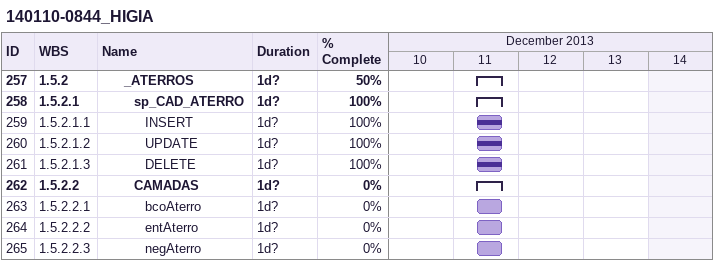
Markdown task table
140110-0844_HIGIA

| ID | WBS | Task | Duration | Start | Finish | % complete |
|---|---|---|---|---|---|---|
| 257 | 1.5.2 | **_ATERROS** | 1d? | 2013-12-11 | 2013-12-11 | 50 |
| 258 | 1.5.2.1 | **sp_CAD_ATERRO** | 1d? | 2013-12-11 | 2013-12-11 | 100 |
| 259 | 1.5.2.1.1 | INSERT | 1d? | 2013-12-11 | 2013-12-11 | 100 |
| 260 | 1.5.2.1.2 | UPDATE | 1d? | 2013-12-11 | 2013-12-11 | 100 |
| 261 | 1.5.2.1.3 | DELETE | 1d? | 2013-12-11 | 2013-12-11 | 100 |
| 262 | 1.5.2.2 | **CAMADAS** | 1d? | 2013-12-11 | 2013-12-11 | 0 |
| 263 | 1.5.2.2.1 | bcoAterro | 1d? | 2013-12-11 | 2013-12-11 | 0 |
| 264 | 1.5.2.2.2 | entAterro | 1d? | 2013-12-11 | 2013-12-11 | 0 |
| 265 | 1.5.2.2.3 | negAterro | 1d? | 2013-12-11 | 2013-12-11 | 0 |
